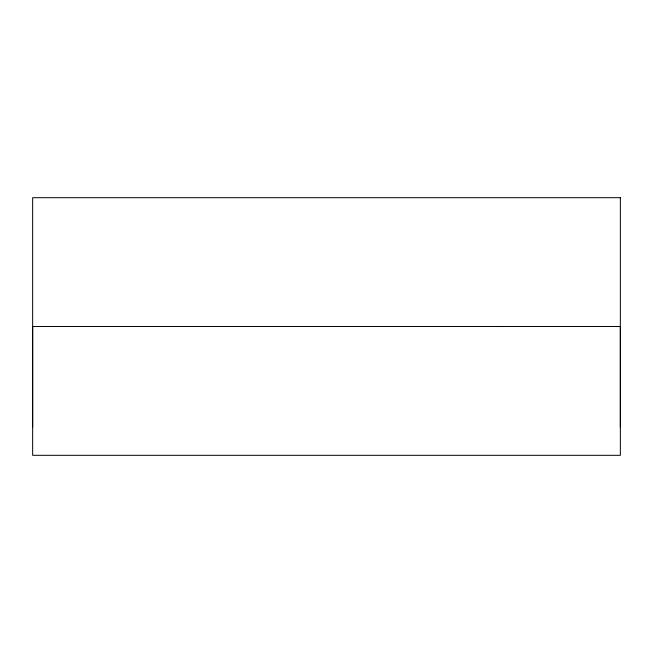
<?xml version="1.0" encoding="UTF-8"?>
<svg xmlns="http://www.w3.org/2000/svg" width="653" height="653" viewBox="0 0 653 653"><rect width="100%" height="100%" fill="white"/><g stroke="black" fill="none" stroke-linecap="round" stroke-linejoin="round"><path stroke-width="0.98" d="M32.658 427.135L32.658 326.5L620.35 326.5L620.342 427.135M551.352 326.5L551.916 326.5M101.084 326.5L102.039 326.5L101.435 326.5M495.562 326.5L499.341 326.5M156.875 326.5L157.438 326.5L156.875 326.5M620.35 197.688L32.658 197.688L32.65 455.312L620.35 455.312L620.35 197.688"/></g></svg>
